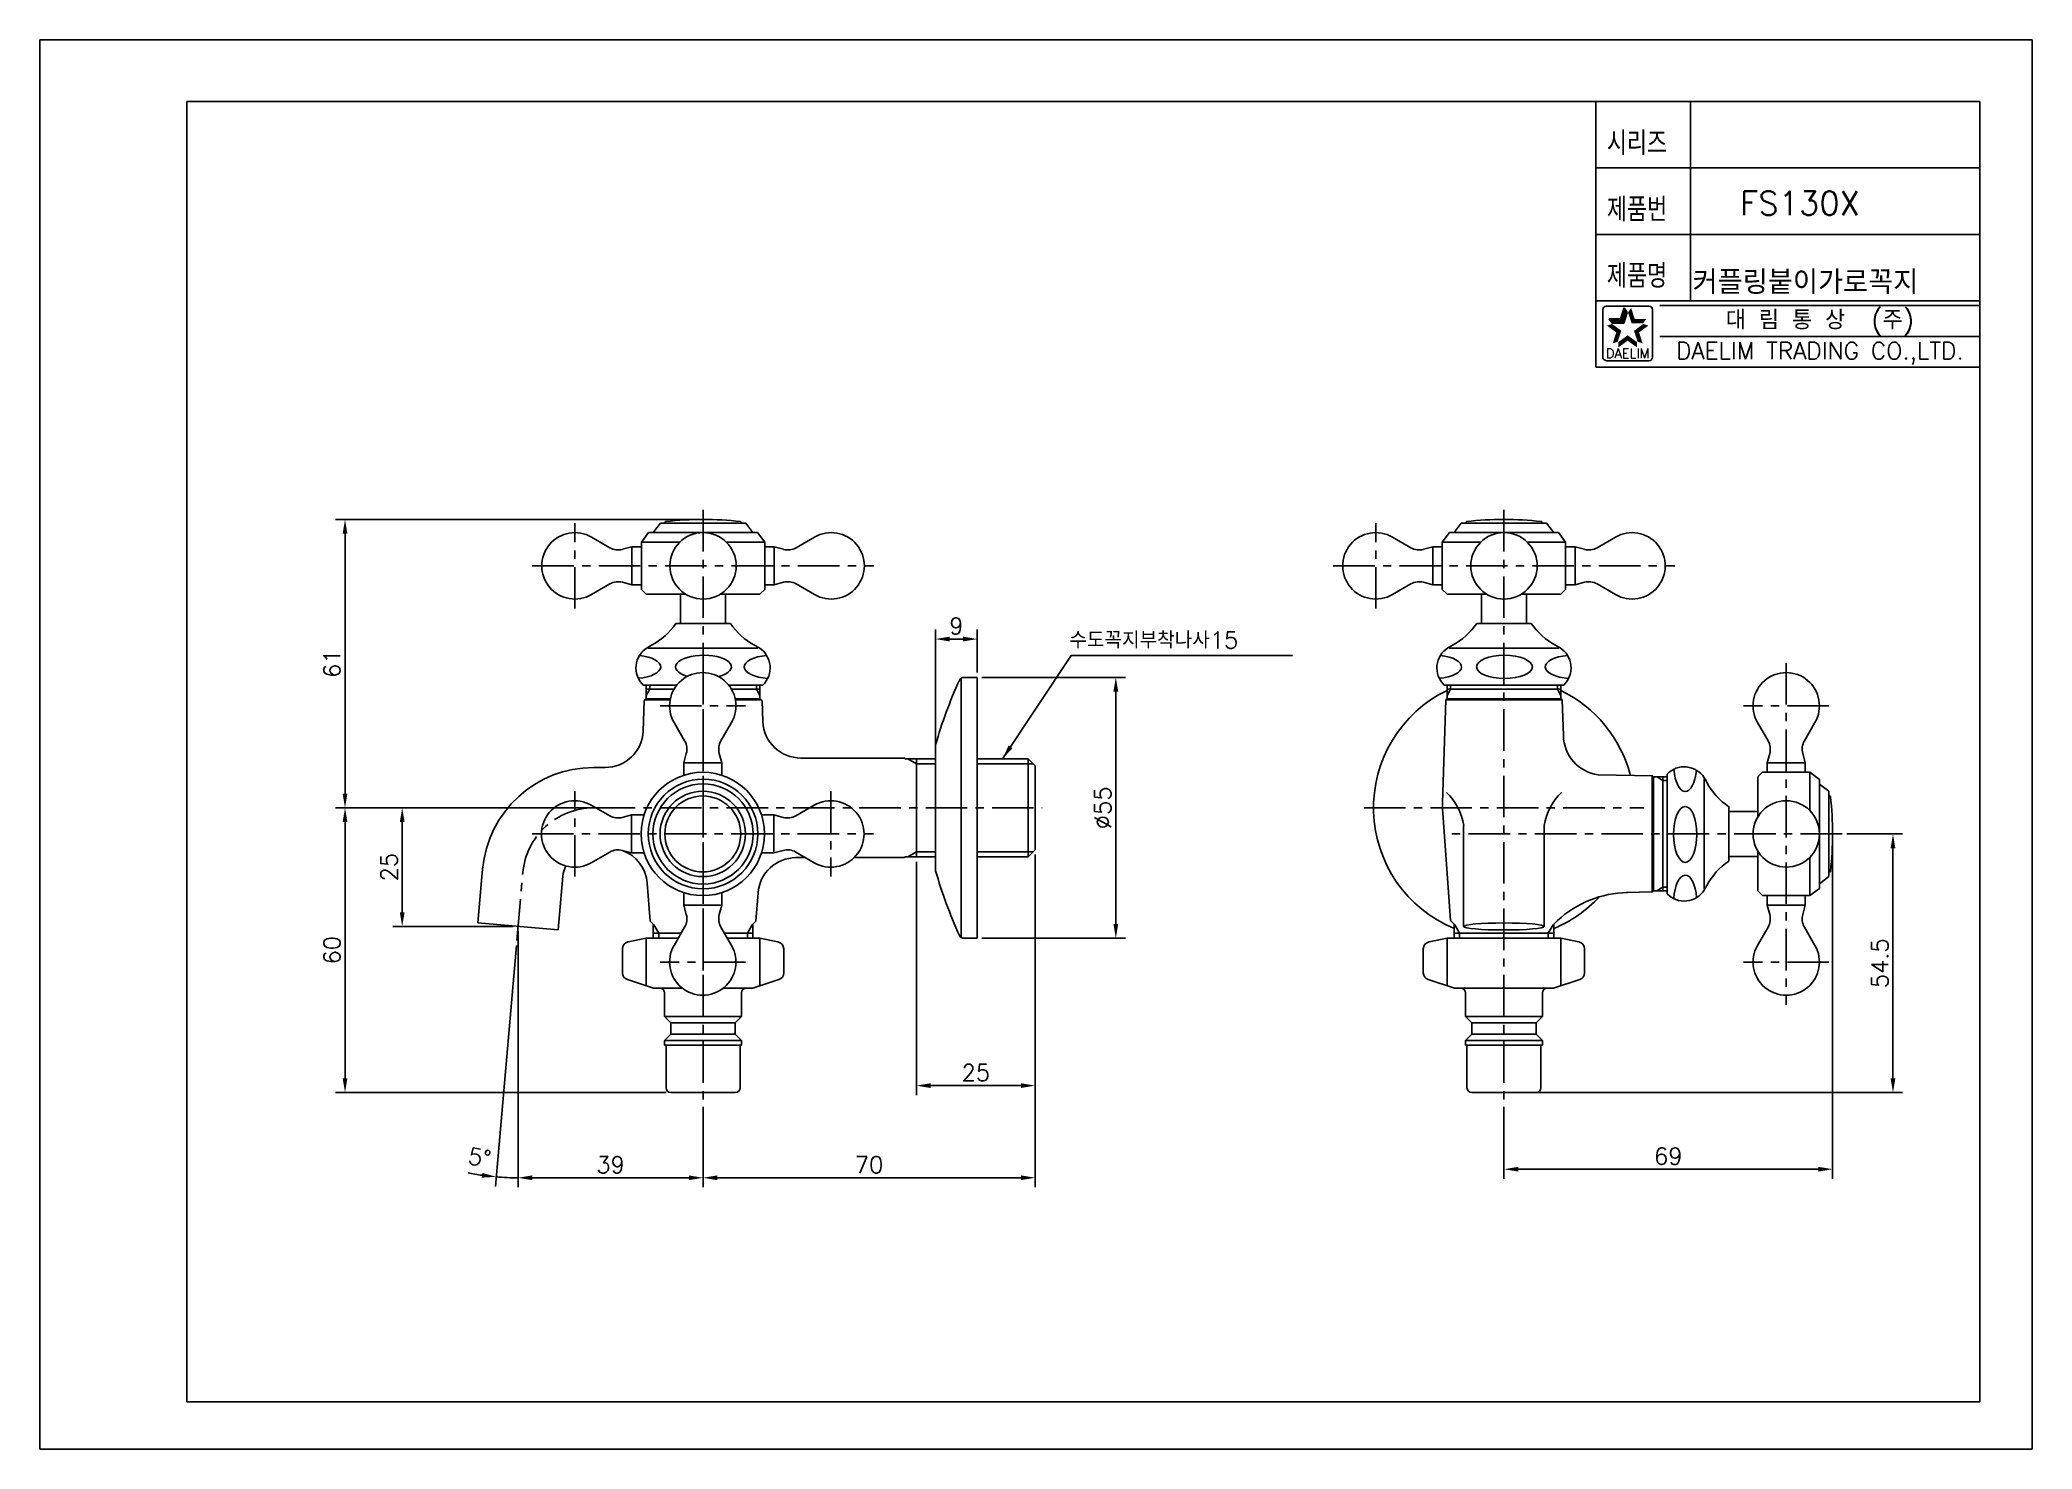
# Model space of a CAD drawing. Extents: x 5784 to 6204, y -9 to 288.
import ezdxf
from ezdxf.enums import TextEntityAlignment as Align

# ---------------------------------------------------------------- set-up
doc = ezdxf.new("R2010")
doc.units = 0
doc.header["$LTSCALE"] = 7
doc.header["$MEASUREMENT"] = 0
doc.linetypes.add('CENTER', pattern=[2, 1.25, -0.25, 0.25, -0.25])
doc.layers.get('0').update_dxf_attribs({"color": 2, "linetype": 'CONTINUOUS'})
for name, color, linetype in [('CL', 1, 'CENTER'), ('D', 2, 'CONTINUOUS'), ('DIM', 2, 'CONTINUOUS'), ('DWG', 7, 'CONTINUOUS'), ('TXT', 4, 'CONTINUOUS')]:
    doc.layers.add(name, color=color, linetype=linetype)
doc.styles.add('GHS', font='ROMANS', dxfattribs={"bigfont": 'GHS'})
doc.styles.add('ROMANS', font='romans')
doc.dimstyles.get("Standard").update_dxf_attribs({"dimtxt": 0.18, "dimasz": 0.18, "dimexe": 0.18, "dimexo": 0.0625, "dimgap": 0.09, "dimtad": 0, "dimtih": 1, "dimtoh": 1, "dimdec": 4, "dimzin": 0, "dimdsep": 46, "dimtxsty": 'Standard', "dimcen": 0.09, "dimadec": 0, "dimazin": 0, "dimtfac": 1, "dimtdec": 4, "dimtofl": 0, "dimtmove": 0, "dimatfit": 3, "dimfxl": 0, "dimtolj": 1, "dimtzin": 0, "dimarcsym": 0})

# ---------------------------------------------------------------- blocks, each defined once
blk = doc.blocks.new('BORDER')
for p, q in [((1, 1), (0, 1)), ((0, 1), (0, 0)), ((1, 0), (1, 1)), ((0, 0), (1, 0))]:
    blk.add_line(p, q)

msp = doc.modelspace()

# ---------------------------------------------------------------- linework, layer by layer
at = {"color": 7}
for p, q in [((6111.57, 275.22), (6111.57, 219.22)), ((6131.57, 275.22), (6131.57, 233.22)), ((6111.57, 261.22), (6192.57, 261.22)), ((6111.57, 247.22), (6192.57, 247.22)), ((6111.57, 233.22), (6192.57, 233.22)), ((6111.57, 219.22), (6192.57, 219.22))]:
    msp.add_line(p, q, dxfattribs=at)
at = {"color": 2, "linetype": 'Continuous'}
for p, q in [((6113.04, 221.35), (6113.04, 231.35)), ((6113.79, 232.1), (6122.79, 232.1)), ((6123.54, 231.35), (6123.54, 221.35)), ((6125.07, 232.22), (6192.57, 232.22)), ((6125.07, 225.72), (6192.57, 225.72)), ((6122.79, 220.6), (6114.04, 220.6))]:
    msp.add_line(p, q, dxfattribs=at)
at = {"color": 2}
for p, q in [((6116.81, 229.4), (6117.55, 231.71)), ((6118.22, 230.79), (6117.55, 231.71)), ((6114.38, 229.4), (6116.81, 229.4)), ((6115.05, 228.49), (6114.38, 229.4)), ((6115.05, 228.49), (6117.47, 228.49)), ((6117.47, 228.49), (6118.22, 230.79))]:
    msp.add_line(p, q, dxfattribs=at)
for p, q in [((5922.38, 187.15), (5845.9, 187.15)), ((5847.9, 129.37), (5847.9, 184.15)), ((5972.36, 137.72), (5972.36, 163.94)), ((5981.18, 154.87), (5981.18, 163.94)), ((5978.18, 161.94), (5975.36, 161.94)), ((5982.18, 153.87), (6012.4, 153.87)), ((6010.4, 150.87), (6010.4, 101.87)), ((6125.72, 132.12), (6126.6, 132.12)), ((5899.32, 126.37), (5845.9, 126.37)), ((5898.79, 126.37), (5845.9, 126.37)), ((5899.79, 126.37), (5857.95, 126.37)), ((5847.9, 123.37), (5847.9, 69.37)), ((5859.95, 123.37), (5859.95, 104.37)), ((6161.5, 119.87), (6161.5, 48.21)), ((6164.5, 120.87), (6176.23, 120.87)), ((6174.23, 117.87), (6174.23, 69.37)), ((5968.38, 115.02), (5968.38, 65.83)), ((5993.38, 116.52), (5993.38, 46.41)), ((6125.72, 109.62), (6126.6, 109.62)), ((5883.38, 101.37), (5857.95, 101.37)), ((5993.38, 101.01), (5993.38, 65.83)), ((5884.04, 97.39), (5879.59, 46.6)), ((5884.38, 100.37), (5884.38, 46.41)), ((5982.18, 98.87), (6012.4, 98.87)), ((6082.87, 99.98), (6082.87, 98.87)), ((6101.57, 99.98), (6101.57, 98.87)), ((5971.38, 67.83), (5990.38, 67.83)), ((5915.58, 66.37), (5845.9, 66.37)), ((5923.38, 63.37), (5923.38, 46.41)), ((5923.38, 63.37), (5923.38, 46.41)), ((6092.22, 63.37), (6092.22, 48.21)), ((6096.62, 66.37), (6176.23, 66.37)), ((5887.38, 48.41), (5920.38, 48.41)), ((5926.38, 48.41), (5990.38, 48.41)), ((6095.22, 50.21), (6158.5, 50.21))]:
    msp.add_line(p, q)
at = {"color": 2, "linetype": 'Continuous'}
for centre, radius, start, end in [((6113.79, 231.35), 0.75, 90, 180), ((6122.79, 231.35), 0.75, 0, 90), ((6113.92, 221.48), 0.884, 188.1301, 278.1301), ((6122.79, 221.35), 0.75, 270, 0)]:
    msp.add_arc(centre, radius, start, end, dxfattribs=at)
for start, end in [(258.5101, 261.7551), (265, 270)]:
    msp.add_arc((5884.38, 101.37), 52.98, start, end)
at = {"color": 2}
for points in [[(6116.81, 229.4), (6117.47, 228.49), (6117.55, 231.71), (6118.22, 230.79)], [(6119.03, 231.71), (6118.37, 230.79), (6119.78, 229.4), (6119.12, 228.49)], [(6115.89, 226.57), (6116.96, 226.92), (6113.92, 228), (6115, 228.35)], [(6114.38, 229.4), (6115.05, 228.49), (6116.81, 229.4), (6117.47, 228.49)], [(6115.14, 224.26), (6116.21, 224.61), (6115.89, 226.57), (6116.96, 226.92)], [(6119.78, 229.4), (6119.12, 228.49), (6122.21, 229.4), (6121.54, 228.49)], [(6122.66, 228), (6121.59, 228.35), (6120.7, 226.57), (6119.63, 226.92)], [(6120.7, 226.57), (6119.63, 226.92), (6121.45, 224.26), (6120.38, 224.61)], [(6118.29, 224.82), (6118.29, 225.95), (6116.33, 223.4), (6116.33, 224.53)], [(6120.26, 223.4), (6120.26, 224.53), (6118.29, 224.82), (6118.29, 225.95)]]:
    msp.add_solid(points, dxfattribs=at)
for points in [[(5847.4, 184.15), (5848.4, 184.15), (5847.9, 187.15)], [(5975.36, 162.44), (5975.36, 161.44), (5972.36, 161.94)], [(5978.18, 162.44), (5978.18, 161.44), (5981.18, 161.94)], [(6009.9, 150.87), (6010.9, 150.87), (6010.4, 153.87)], [(5847.4, 129.37), (5848.4, 129.37), (5847.9, 126.37)], [(5847.4, 123.37), (5848.4, 123.37), (5847.9, 126.37)], [(5859.45, 123.37), (5860.45, 123.37), (5859.95, 126.37)], [(6173.73, 117.87), (6174.73, 117.87), (6174.23, 120.87)], [(5859.45, 104.37), (5860.45, 104.37), (5859.95, 101.37)], [(6009.9, 101.87), (6010.9, 101.87), (6010.4, 98.87)], [(5847.4, 69.37), (5848.4, 69.37), (5847.9, 66.37)], [(5971.38, 68.33), (5971.38, 67.33), (5968.38, 67.83)], [(5990.38, 68.33), (5990.38, 67.33), (5993.38, 67.83)], [(6173.73, 69.37), (6174.73, 69.37), (6174.23, 66.37)], [(6095.22, 50.71), (6095.22, 49.71), (6092.22, 50.21)], [(6158.5, 50.71), (6158.5, 49.71), (6161.5, 50.21)], [(5876.84, 49.44), (5876.73, 48.44), (5879.77, 48.6)], [(5887.38, 48.91), (5887.38, 47.91), (5884.38, 48.41)], [(5920.38, 48.91), (5920.38, 47.91), (5923.38, 48.41)], [(5926.38, 48.91), (5926.38, 47.91), (5923.38, 48.41)], [(5990.38, 48.91), (5990.38, 47.91), (5993.38, 48.41)]]:
    msp.add_solid(points)
at = {"layer": 'CL', "linetype": 'CENTER'}
for p, q in [((5923.38, 189.15), (5923.38, 64.37)), ((5900.32, 126.37), (5994.88, 126.37)), ((6062.72, 126.37), (6121.72, 126.37)), ((5884.12, 98.38), (5885.37, 112.68))]:
    msp.add_line(p, q, dxfattribs=at)
at = {"layer": 'CL'}
for p, q in [((6092.22, 189.15), (6092.22, 64.37)), ((5896.38, 168.37), (5896.38, 186.37)), ((6065.22, 168.37), (6065.22, 186.37)), ((5887.38, 177.37), (5959.38, 177.37)), ((6056.22, 177.37), (6128.22, 177.37)), ((5923.38, 156.87), (5923.38, 84.87)), ((6151.72, 156.87), (6151.72, 84.87)), ((5914.32, 147.87), (5932.32, 147.87)), ((6160.72, 147.87), (6142.72, 147.87)), ((5896.32, 111.87), (5896.32, 129.87)), ((5950.32, 129.87), (5950.32, 111.87)), ((5887.32, 120.87), (5959.32, 120.87)), ((6163.5, 120.87), (6079.77, 120.87)), ((5932.32, 93.87), (5914.32, 93.87)), ((6160.72, 93.87), (6142.72, 93.87))]:
    msp.add_line(p, q, dxfattribs=at)
at = {"layer": 'CL', "linetype": 'CENTER'}
msp.add_arc((5900.32, 111.37), 15, 90, 175, dxfattribs=at)
at = {"layer": 'D', "color": 7}
for p, q in [((5914.38, 186.37), (5912.88, 184.37)), ((5914.38, 186.37), (5932.38, 186.37)), ((5915.38, 186.54), (5915.38, 186.37)), ((5931.38, 186.54), (5931.38, 186.37)), ((5932.38, 186.37), (5933.88, 184.37)), ((6083.22, 186.37), (6081.72, 184.37)), ((6083.22, 186.37), (6101.22, 186.37)), ((6084.22, 186.54), (6084.22, 186.37)), ((6100.22, 186.54), (6100.22, 186.37)), ((6101.22, 186.37), (6102.72, 184.37)), ((5899.88, 183.43), (5903.76, 181.19)), ((5906.42, 180.85), (5908.38, 181.37)), ((5908.38, 181.37), (5910.38, 181.37)), ((5908.38, 181.37), (5908.38, 177.37)), ((5911.88, 184.37), (5910.38, 182.37)), ((5910.38, 182.37), (5918.48, 182.37)), ((5910.38, 172.37), (5910.38, 182.37)), ((5911.88, 184.37), (5934.88, 184.37)), ((5928.28, 182.37), (5936.38, 182.37)), ((5934.88, 184.37), (5936.38, 182.37)), ((5936.38, 172.37), (5936.38, 182.37)), ((5938.38, 181.37), (5936.38, 181.37)), ((5938.38, 181.37), (5938.38, 177.37)), ((5940.35, 180.85), (5938.38, 181.37)), ((5946.88, 183.43), (5943.01, 181.19)), ((6068.72, 183.43), (6072.6, 181.19)), ((6075.26, 180.85), (6077.22, 181.37)), ((6077.22, 181.37), (6077.22, 177.37)), ((6077.22, 181.37), (6079.22, 181.37)), ((6080.72, 184.37), (6079.22, 182.37)), ((6079.22, 182.37), (6087.32, 182.37)), ((6079.22, 172.37), (6079.22, 182.37)), ((6080.72, 184.37), (6103.72, 184.37)), ((6097.12, 182.37), (6105.22, 182.37)), ((6103.72, 184.37), (6105.22, 182.37)), ((6105.22, 172.37), (6105.22, 182.37)), ((6107.22, 181.37), (6105.22, 181.37)), ((6109.19, 180.85), (6107.22, 181.37)), ((6107.22, 181.37), (6107.22, 177.37)), ((6115.72, 183.43), (6111.84, 181.19)), ((5908.38, 173.37), (5908.38, 177.37)), ((5938.38, 173.37), (5938.38, 177.37)), ((6077.22, 173.37), (6077.22, 177.37)), ((6107.22, 173.37), (6107.22, 177.37)), ((5899.88, 171.31), (5903.76, 173.55)), ((5906.42, 173.9), (5908.38, 173.37)), ((5908.38, 173.37), (5910.38, 173.37)), ((5911.38, 171.37), (5910.38, 172.37)), ((5935.38, 171.37), (5936.38, 172.37)), ((5938.38, 173.37), (5936.38, 173.37)), ((5940.35, 173.9), (5938.38, 173.37)), ((5946.88, 171.31), (5943.01, 173.55)), ((6068.72, 171.31), (6072.6, 173.55)), ((6075.26, 173.9), (6077.22, 173.37)), ((6077.22, 173.37), (6079.22, 173.37)), ((6080.22, 171.37), (6079.22, 172.37)), ((6104.22, 171.37), (6105.22, 172.37)), ((6107.22, 173.37), (6105.22, 173.37)), ((6109.19, 173.9), (6107.22, 173.37)), ((6115.72, 171.31), (6111.84, 173.55)), ((5911.38, 171.37), (5919.78, 171.37)), ((5918.63, 165.25), (5918.63, 171.37)), ((5926.99, 171.37), (5935.38, 171.37)), ((5928.13, 165.25), (5928.13, 171.37)), ((6080.22, 171.37), (6088.62, 171.37)), ((6087.47, 165.25), (6087.47, 171.37)), ((6095.83, 171.37), (6104.22, 171.37)), ((6096.97, 165.25), (6096.97, 171.37)), ((5977.78, 99.03), (5977.78, 153.71)), ((5978.33, 153.87), (5981.18, 153.87)), ((5981.18, 98.87), (5981.18, 153.87)), ((5917.26, 144.37), (5919.5, 140.49)), ((5929.38, 144.37), (5927.14, 140.49)), ((6145.66, 144.37), (6147.9, 140.49)), ((6157.78, 144.37), (6155.55, 140.49)), ((5972.36, 139.35), (5972.36, 113.4)), ((5919.85, 137.84), (5919.32, 135.87)), ((5919.32, 135.87), (5919.32, 133.24)), ((5919.32, 135.87), (5923.32, 135.87)), ((5927.32, 135.87), (5923.32, 135.87)), ((5926.79, 137.84), (5927.32, 135.87)), ((5927.32, 135.87), (5927.32, 133.24)), ((5965.79, 136.87), (5966.05, 136.72)), ((6148.25, 137.84), (6147.72, 135.87)), ((6147.72, 135.87), (6151.72, 135.87)), ((6147.72, 135.87), (6147.72, 133.87)), ((6155.72, 135.87), (6151.72, 135.87)), ((6155.2, 137.84), (6155.72, 135.87)), ((6155.72, 135.87), (6155.72, 133.87)), ((6145.72, 132.87), (6146.72, 133.87)), ((6145.72, 132.87), (6145.72, 124.48)), ((6146.72, 133.87), (6156.72, 133.87)), ((6158.72, 132.37), (6156.72, 133.87)), ((6156.72, 133.87), (6156.72, 125.77)), ((6158.72, 132.37), (6158.72, 109.37)), ((6160.72, 129.87), (6158.72, 131.37)), ((5899.82, 126.93), (5903.7, 124.69)), ((5946.82, 126.93), (5942.94, 124.69)), ((6160.72, 129.87), (6160.72, 111.87)), ((6160.89, 128.87), (6160.72, 128.87)), ((5906.35, 124.35), (5908.32, 124.87)), ((5908.32, 124.87), (5910.95, 124.87)), ((5908.32, 124.87), (5908.32, 120.87)), ((5938.32, 124.87), (5935.69, 124.87)), ((5940.29, 124.35), (5938.32, 124.87)), ((5938.32, 124.87), (5938.32, 120.87)), ((6139.6, 125.62), (6145.72, 125.62)), ((5908.32, 116.87), (5908.32, 120.87)), ((5938.32, 116.87), (5938.32, 120.87)), ((5899.82, 114.81), (5903.7, 117.05)), ((5906.35, 117.4), (5908.32, 116.87)), ((5908.32, 116.87), (5910.95, 116.87)), ((5938.32, 116.87), (5935.69, 116.87)), ((5940.29, 117.4), (5938.32, 116.87)), ((5946.82, 114.81), (5942.94, 117.05)), ((5965.79, 115.87), (5966.05, 116.02)), ((6139.6, 116.12), (6145.72, 116.12)), ((6145.72, 117.27), (6145.72, 108.87)), ((6156.72, 115.97), (6156.72, 107.87)), ((6158.72, 109.37), (6156.72, 107.87)), ((6160.72, 111.87), (6158.72, 110.37)), ((6160.89, 112.87), (6160.72, 112.87)), ((5919.32, 105.87), (5919.32, 108.5)), ((5919.85, 103.91), (5919.32, 105.87)), ((5919.32, 105.87), (5923.32, 105.87)), ((5927.32, 105.87), (5923.32, 105.87)), ((5926.79, 103.91), (5927.32, 105.87)), ((5927.32, 105.87), (5927.32, 108.5)), ((6145.72, 108.87), (6146.72, 107.87)), ((6146.72, 107.87), (6156.72, 107.87)), ((6147.72, 105.87), (6147.72, 107.87)), ((6147.72, 105.87), (6151.72, 105.87)), ((6148.25, 103.91), (6147.72, 105.87)), ((6155.72, 105.87), (6151.72, 105.87)), ((6155.2, 103.91), (6155.72, 105.87)), ((6155.72, 105.87), (6155.72, 107.87)), ((5912.88, 98.87), (5912.88, 101.86)), ((5917.26, 97.37), (5919.5, 101.25)), ((5929.38, 97.37), (5927.14, 101.25)), ((5933.88, 98.87), (5933.88, 101.86)), ((6081.72, 98.87), (6081.72, 101.86)), ((6102.72, 98.87), (6102.72, 101.86)), ((6145.66, 97.37), (6147.9, 101.25)), ((6157.78, 97.37), (6155.55, 101.25)), ((5978.33, 98.87), (5981.18, 98.87))]:
    msp.add_line(p, q, dxfattribs=at)
at = {"layer": 'D'}
for p, q in [((5912.13, 151.37), (5911.38, 150.07)), ((5912.13, 152.25), (5912.13, 151.37)), ((5934.63, 152.25), (5934.63, 151.37)), ((5934.63, 151.37), (5935.38, 150.07)), ((6080.97, 151.37), (6080.22, 150.07)), ((6080.97, 152.25), (6080.97, 151.37)), ((6103.47, 152.25), (6103.47, 151.37)), ((6103.47, 151.37), (6104.22, 150.07)), ((5916.48, 149.37), (5911.38, 149.37)), ((5935.38, 149.37), (5930.16, 149.37)), ((6104.22, 149.37), (6080.22, 149.37)), ((5966.57, 136.72), (5968.38, 135.67)), ((5972.36, 135.67), (5968.38, 135.67)), ((5992.93, 135.67), (5981.18, 135.67)), ((6123.72, 108.87), (6123.72, 132.87)), ((6125.72, 132.12), (6124.42, 132.87)), ((6126.6, 132.12), (6125.72, 132.12)), ((5966.57, 116.02), (5968.38, 117.07)), ((5972.36, 117.07), (5968.38, 117.07)), ((5992.93, 117.07), (5981.18, 117.07)), ((6125.72, 109.62), (6124.42, 108.87)), ((6125.72, 109.62), (6124.42, 108.87)), ((6126.6, 109.62), (6125.72, 109.62)), ((5914.03, 99.98), (5913.03, 101.71)), ((5932.73, 99.98), (5933.73, 101.71)), ((6082.87, 99.98), (6081.87, 101.71)), ((6082.87, 99.98), (6081.87, 101.71)), ((6101.57, 99.98), (6102.57, 101.71))]:
    msp.add_line(p, q, dxfattribs=at)
at = {"layer": 'D', "color": 1}
msp.add_line((5993.36, 119.37), (5993.38, 119.39), dxfattribs=at)
at = {"layer": 'D', "color": 2}
for p, q in [((5914.03, 98.87), (5914.03, 99.98)), ((5932.73, 98.87), (5932.73, 99.98))]:
    msp.add_line(p, q, dxfattribs=at)
at = {"layer": 'D', "color": 7}
for centre, radius in [((5923.38, 177.37), 7), ((6092.22, 177.37), 7), ((5923.32, 120.87), 13), ((5923.38, 120.87), 11.56), ((5923.38, 120.87), 10.56), ((5923.32, 120.87), 9), ((5923.32, 120.87), 8), ((6151.72, 120.87), 7)]:
    msp.add_circle(centre, radius, dxfattribs=at)
for centre, radius, start, end in [((5915.53, 186.54), 0.15, 96.6933, 180), ((5923.38, 119.65), 67.5, 83.3067, 96.6933), ((5931.23, 186.54), 0.15, 0, 83.3067), ((6084.37, 186.54), 0.15, 96.6933, 180), ((6092.22, 119.65), 67.5, 83.3067, 96.6933), ((6100.07, 186.54), 0.15, 0, 83.3067), ((5896.38, 177.37), 7, 60, 300), ((5905.51, 184.23), 3.5, 240, 285), ((5941.26, 184.23), 3.5, 255, 300), ((5950.38, 177.37), 7, 240, 120), ((6065.22, 177.37), 7, 60, 300), ((6074.35, 184.23), 3.5, 240, 285), ((6110.09, 184.23), 3.5, 255, 300), ((6119.22, 177.37), 7, 240, 120), ((5905.51, 170.52), 3.5, 75, 120), ((5941.26, 170.52), 3.5, 60, 105), ((6074.35, 170.52), 3.5, 75, 120), ((6110.09, 170.52), 3.5, 60, 105), ((5914.23, 155.87), 5, 122.2333, 226.3699), ((5919.35, 147.75), 14.6, 117.832, 122.2333), ((5927.41, 147.75), 14.6, 57.7667, 62.168), ((5932.53, 155.87), 5, 313.6301, 57.7667), ((6083.07, 155.87), 5, 122.2333, 226.3699), ((6088.19, 147.75), 14.6, 117.832, 122.2333), ((6096.25, 147.75), 14.6, 57.7667, 62.168), ((6101.37, 155.87), 5, 313.6301, 57.7667), ((5923.32, 147.87), 7, 330, 210), ((6068.52, 112.06), 100, 155.652, 163.9974), ((5978.33, 152.87), 1, 90, 155.652), ((6151.72, 147.87), 7, 330, 210), ((5916.47, 138.74), 3.5, 345, 30), ((5930.17, 138.74), 3.5, 150, 195), ((5973.36, 139.35), 1, 163.9974, 180), ((6144.87, 138.74), 3.5, 345, 30), ((6158.58, 138.74), 3.5, 150, 195), ((6130.22, 130.02), 5, 32.2333, 136.3699), ((6122.1, 124.9), 14.6, 27.832, 32.2333), ((5896.32, 120.87), 7, 60, 300), ((5950.32, 120.87), 7, 240, 120), ((6160.89, 128.72), 0.15, 6.6933, 90), ((6094, 120.87), 67.5, 353.3067, 6.6933), ((5905.45, 127.73), 3.5, 240, 285), ((5941.19, 127.73), 3.5, 255, 300), ((5905.45, 114.02), 3.5, 75, 120), ((5941.19, 114.02), 3.5, 60, 105), ((5973.36, 113.4), 1, 180, 196.0026), ((6068.52, 140.69), 100, 196.0026, 204.348), ((6122.1, 116.84), 14.6, 327.7667, 332.168), ((6160.89, 113.02), 0.15, 270, 353.3067), ((6130.22, 111.72), 5, 223.6301, 327.7667), ((5916.47, 103), 3.5, 330, 15), ((5930.17, 103), 3.5, 165, 210), ((6144.87, 103), 3.5, 330, 15), ((6158.58, 103), 3.5, 165, 210), ((5923.32, 93.87), 7, 150, 30), ((5978.33, 99.87), 1, 204.348, 270), ((6151.72, 93.87), 7, 150, 30)]:
    msp.add_arc(centre, radius, start, end, dxfattribs=at)
at = {"layer": 'DWG'}
for p, q in [((5917.63, 165.25), (5929.13, 165.25)), ((6086.47, 165.25), (6097.97, 165.25)), ((5911.81, 160.05), (5934.96, 160.05)), ((6080.65, 160.05), (6103.8, 160.05)), ((5910.78, 152.25), (5917.86, 152.25)), ((5911.38, 152.25), (5911.38, 149.37)), ((5917.26, 151.37), (5911.38, 151.37)), ((5928.78, 152.25), (5935.98, 152.25)), ((5935.38, 151.37), (5929.38, 151.37)), ((5935.38, 152.25), (5935.38, 149.37)), ((6079.62, 152.25), (6104.82, 152.25)), ((6080.22, 152.25), (6080.22, 149.37)), ((6104.22, 151.37), (6080.22, 151.37)), ((6104.22, 152.25), (6104.22, 149.37)), ((5910.74, 142.55), (5910.99, 148.98)), ((5911.38, 149.37), (5910.99, 148.98)), ((5911.38, 149.37), (5911.11, 149.1)), ((5916.43, 149.1), (5911.11, 149.1)), ((5935.66, 149.1), (5930.21, 149.1)), ((5935.38, 149.37), (5935.82, 148.94)), ((5935.38, 149.37), (5935.66, 149.1)), ((5936, 144.54), (5935.82, 148.94)), ((6079.95, 149.1), (6079.26, 127.42)), ((6080.22, 149.37), (6079.95, 149.1)), ((6104.5, 149.1), (6079.95, 149.1)), ((6104.22, 149.37), (6104.5, 149.1)), ((6104.5, 149.1), (6104.75, 141.6)), ((5900.32, 134.87), (5902.74, 134.87)), ((5943.99, 136.87), (5965.79, 136.87)), ((5966.05, 136.72), (5972.36, 136.72)), ((5968.38, 136.72), (5968.38, 116.02)), ((5981.18, 136.72), (5991.88, 136.72)), ((5991.88, 136.72), (5991.88, 116.02)), ((5991.88, 136.72), (5993.38, 135.22)), ((5993.38, 126.37), (5993.38, 135.22)), ((6123.51, 133.09), (6112.05, 133.36)), ((6123.45, 108.6), (6123.45, 133.15)), ((6123.72, 132.87), (6123.51, 133.09)), ((6126.6, 132.87), (6123.72, 132.87)), ((6125.72, 108.87), (6125.72, 132.87)), ((6126.6, 108.27), (6126.6, 133.47)), ((6126.6, 133.47), (6126.6, 108.27)), ((6134.4, 132.45), (6134.4, 109.3)), ((5993.38, 126.37), (5993.38, 117.52)), ((6139.6, 126.62), (6139.6, 115.12)), ((6080.97, 102.61), (6079.3, 125.32)), ((6083.72, 122.66), (6083.72, 101.37)), ((6100.72, 122.66), (6100.72, 101.37)), ((5875.92, 102.11), (5876.91, 113.42)), ((5942.97, 115.87), (5944.98, 115.87)), ((5955.22, 115.87), (5965.79, 115.87)), ((5966.05, 116.02), (5972.36, 116.02)), ((5981.18, 116.02), (5991.88, 116.02)), ((5993.38, 117.52), (5991.88, 116.02)), ((5892.85, 100.63), (5893.84, 111.94)), ((6123.51, 108.66), (6118.04, 108.52)), ((6123.72, 108.87), (6123.51, 108.66)), ((6126.6, 108.87), (6123.72, 108.87)), ((5875.92, 102.11), (5892.85, 100.63)), ((5913.03, 101.71), (5912.24, 102.5)), ((5933.73, 101.71), (5934.52, 102.5)), ((6081.87, 101.71), (6080.97, 102.61)), ((6102.57, 101.71), (6103.48, 102.61)), ((5906.38, 96.66), (5906.38, 91.59)), ((5911.38, 98.87), (5907.6, 98.14)), ((5911.38, 98.87), (5911.38, 88.87)), ((5911.38, 98.87), (5918.12, 98.87)), ((5912.53, 98.87), (5912.88, 98.87)), ((5912.88, 99.98), (5918.76, 99.98)), ((5927.88, 99.98), (5933.88, 99.98)), ((5928.52, 98.87), (5935.38, 98.87)), ((5935.38, 98.87), (5935.38, 88.87)), ((5935.38, 98.87), (5939.17, 98.14)), ((5940.38, 96.66), (5940.38, 91.59)), ((6075.22, 96.66), (6075.22, 91.59)), ((6080.22, 98.87), (6076.44, 98.14)), ((6080.22, 98.87), (6104.22, 98.87)), ((6080.22, 98.87), (6080.22, 88.87)), ((6081.37, 98.87), (6081.72, 98.87)), ((6081.72, 99.98), (6102.72, 99.98)), ((6104.22, 98.87), (6104.22, 88.87)), ((6104.22, 98.87), (6108.01, 98.14)), ((6109.22, 96.66), (6109.22, 91.59)), ((5912.92, 88.37), (5907.42, 90.16)), ((5912.92, 88.37), (5914.28, 88.37)), ((5912.92, 88.37), (5918.99, 88.37)), ((5927.65, 88.37), (5933.84, 88.37)), ((5933.84, 88.37), (5932.48, 88.37)), ((5933.84, 88.37), (5939.35, 90.16)), ((6081.76, 88.37), (6076.26, 90.16)), ((6081.76, 88.37), (6102.68, 88.37)), ((6081.76, 88.37), (6083.12, 88.37)), ((6102.68, 88.37), (6101.32, 88.37)), ((6102.68, 88.37), (6108.19, 90.16)), ((5915.28, 87.37), (5915.28, 82.37)), ((5931.48, 87.37), (5931.48, 82.37)), ((6084.12, 87.37), (6084.12, 82.37)), ((6100.32, 87.37), (6100.32, 82.37)), ((5916.58, 81.07), (5915.28, 82.37)), ((5915.28, 82.37), (5931.48, 82.37)), ((5916.58, 81.07), (5916.58, 78.67)), ((5916.58, 81.07), (5930.18, 81.07)), ((5930.18, 81.07), (5931.48, 82.37)), ((5930.18, 81.07), (5930.18, 78.67)), ((6084.12, 82.37), (6100.32, 82.37)), ((6085.42, 81.07), (6084.12, 82.37)), ((6085.42, 81.07), (6099.02, 81.07)), ((6085.42, 81.07), (6085.42, 78.67)), ((6099.02, 81.07), (6100.32, 82.37)), ((6099.02, 81.07), (6099.02, 78.67)), ((5915.28, 77.37), (5916.58, 78.67)), ((5915.28, 77.37), (5915.28, 76.37)), ((5915.28, 77.37), (5931.48, 77.37)), ((5915.28, 76.37), (5915.58, 76.37)), ((5915.28, 76.37), (5931.48, 76.37)), ((5915.58, 76.37), (5915.58, 67.37)), ((5916.58, 78.67), (5930.18, 78.67)), ((5931.48, 77.37), (5930.18, 78.67)), ((5931.18, 76.37), (5931.18, 67.37)), ((5931.48, 76.37), (5931.18, 76.37)), ((5931.48, 77.37), (5931.48, 76.37)), ((6084.12, 77.37), (6085.42, 78.67)), ((6084.12, 77.37), (6100.32, 77.37)), ((6084.12, 77.37), (6084.12, 76.37)), ((6084.12, 76.37), (6100.32, 76.37)), ((6084.12, 76.37), (6084.42, 76.37)), ((6084.42, 76.37), (6084.42, 67.37)), ((6085.42, 78.67), (6099.02, 78.67)), ((6100.32, 77.37), (6099.02, 78.67)), ((6100.02, 76.37), (6100.02, 67.37)), ((6100.32, 76.37), (6100.02, 76.37)), ((6100.32, 77.37), (6100.32, 76.37)), ((5916.58, 66.37), (5923.38, 66.37)), ((5930.18, 66.37), (5923.38, 66.37)), ((6085.42, 66.37), (6092.22, 66.37)), ((6099.02, 66.37), (6092.22, 66.37))]:
    msp.add_line(p, q, dxfattribs=at)
at = {"layer": 'DWG', "linetype": 'Continuous'}
for p, q in [((5912.24, 102.5), (5911.62, 110.49)), ((5934.52, 102.5), (5934.99, 108.49))]:
    msp.add_line(p, q, dxfattribs=at)
at = {"layer": 'DWG', "color": 7}
for centre, start, end in [((5906, 173.04), 297.832, 326.1902), ((5940.77, 173.04), 213.8098, 242.168), ((6074.84, 173.04), 297.832, 326.1902), ((6109.61, 173.04), 213.8098, 242.168), ((6147.39, 138.25), 207.832, 236.1902), ((6147.39, 103.49), 123.8098, 152.168)]:
    msp.add_arc(centre, 14, start, end, dxfattribs=at)
at = {"layer": 'DWG'}
for centre, radius, start, end in [((6092.22, 126.37), 27.5, 115.8721, 247.5536), ((6092.22, 126.37), 27.5, 14.3667, 64.1279), ((5943.99, 144.87), 8, 182.3436, 270), ((5902.74, 142.87), 8, 270, 357.7193), ((6113.2, 141.73), 8.45, 180.833, 262.1999), ((5900.32, 111.37), 23.5, 90, 175), ((6099.25, 126.79), 20, 178.1748, 184.2054), ((6071.88, 120.86), 11.98, 8.6276, 46.8035), ((6112.56, 120.86), 11.98, 133.1965, 171.3724), ((5900.32, 111.37), 6.5, 154.8773, 175), ((5903.65, 109.87), 8, 4.4567, 70.1368), ((6092.22, 126.37), 27.5, 292.4464, 317.0001), ((5907.88, 96.66), 1.5, 101, 180), ((5938.88, 96.66), 1.5, 0, 79), ((6076.72, 96.66), 1.5, 101, 180), ((6107.72, 96.66), 1.5, 0, 79), ((5907.88, 91.59), 1.5, 180, 252), ((5914.28, 87.37), 1, 0, 90), ((5932.48, 87.37), 1, 90, 180), ((5938.88, 91.59), 1.5, 288, 360), ((6076.72, 91.59), 1.5, 180, 252), ((6083.12, 87.37), 1, 0, 90), ((6101.32, 87.37), 1, 90, 180), ((6107.72, 91.59), 1.5, 288, 360), ((5916.58, 67.37), 1, 180, 270), ((5930.18, 67.37), 1, 270, 0), ((6085.42, 67.37), 1, 180, 270), ((6099.02, 67.37), 1, 270, 0)]:
    msp.add_arc(centre, radius, start, end, dxfattribs=at)
at = {"layer": 'DWG', "linetype": 'Continuous'}
for centre, radius, start, end in [((5942.97, 107.87), 8, 90, 175.5433), ((6118.66, 86.08), 22.45, 91.0073, 132.5572)]:
    msp.add_arc(centre, radius, start, end, dxfattribs=at)
at = {"layer": 'DWG', "color": 7}
for centre, major_axis, start_param, end_param in [((5908.57, 156.08), (-5.89, 0), 1.77077, 4.474542), ((5923.48, 156.08), (-5.89, 0), 2.142245, 7.238408), ((5937.96, 156.08), (-5.89, 0), 4.910537, 7.694129), ((6077.41, 156.08), (-5.89, 0), 1.77077, 4.474542), ((6106.8, 156.08), (-5.89, 0), 4.910537, 7.694129), ((6130.43, 135.69), (0, 5.89), 1.77077, 4.474542), ((6130.43, 106.3), (0, 5.89), 4.910537, 7.694129)]:
    msp.add_ellipse(centre, major_axis=major_axis, ratio=0.416553, start_param=start_param, end_param=end_param, dxfattribs=at)
for centre, major_axis in [((6092.32, 156.08), (-5.89, 0)), ((6130.43, 120.77), (0, 5.89))]:
    msp.add_ellipse(centre, major_axis=major_axis, ratio=0.416553, dxfattribs=at)
at = {"layer": 'DWG'}
msp.add_ellipse((6092.22, 101.37), major_axis=(-8.5, 0), ratio=0.087156, dxfattribs=at)
at = {"layer": 'TXT'}
for p, q in [((5814.57, 275.22), (6192.57, 275.22)), ((5814.57, 1.22), (5814.57, 275.22)), ((6192.57, 275.22), (6192.57, 1.22)), ((6192.57, 1.22), (5814.57, 1.22))]:
    msp.add_line(p, q, dxfattribs=at)

# ---------------------------------------------------------------- block references
at = {"xscale": 420, "yscale": 297, "zscale": 420}
msp.add_blockref('BORDER', (5783.57, -8.78), dxfattribs=at)

# ---------------------------------------------------------------- texts
at = {"color": 7, "style": 'GHS'}
msp.add_text('FS130X', height=5, dxfattribs=at).set_placement((6154.63, 253.8), align=Align.MIDDLE)
at = {"style": 'GHS'}
msp.add_text('커플링붙이가로꼭지', height=5, dxfattribs=at).set_placement((6131.97, 234.63))
at = {"color": 7, "linetype": 'Continuous'}
for s, height, style, p in [('대 림 통 상  (주)', 4, 'GHS', (6158.83, 228.91)), ('DAELIM TRADING CO.,LTD.', 3.6, 'ROMANS', (6158.83, 222.15))]:
    msp.add_text(s, height=height, dxfattribs=dict(at, style=style)).set_placement(p, align=Align.MIDDLE)
at = {"color": 2, "linetype": 'Continuous', "style": 'ROMANS'}
msp.add_text('DAELIM', height=2, dxfattribs=at).set_placement((6118.29, 221.15), align=Align.CENTER)
at = {"char_height": 3.5, "attachment_point": 5, "style": 'GHS'}
for s, insert in [('\\A1;9', (5976.77, 164.69)), ('\\A1;25', (5980.88, 70.58)), ('\\A1;69', (6126.86, 52.96)), ('\\A1;39', (5903.88, 51.16)), ('\\A1;70', (5958.38, 51.16))]:
    msp.add_mtext(s, dxfattribs=dict(at, insert=insert))
for s, insert, rotation in [('\\A1;61', (5845.15, 156.76), 90), ('\\A1;%%C55', (6007.65, 126.37), 90), ('\\A1;25', (5857.2, 113.87), 90), ('\\A1;60', (5845.15, 96.37), 90), ('\\A1;54.5', (6171.48, 93.62), 90), ('\\A1;5%%D', (5876.29, 52.7), 350.5576)]:
    msp.add_mtext(s, dxfattribs=dict(at, insert=insert, rotation=rotation))
at = {"layer": 'D', "style": 'GHS'}
msp.add_text('수도꼭지부착나사15', height=3.5, dxfattribs=at).set_placement((6000.59, 159.97))
at = {"layer": 'DIM', "style": 'GHS', "width": 0.8}
for s, p in [('시리즈', (6113.91, 263.95)), ('제품번', (6113.91, 249.95)), ('제품명', (6113.91, 235.95))]:
    msp.add_text(s, height=5, dxfattribs=at).set_placement(p)

# ---------------------------------------------------------------- leaders
at = {"layer": 'DIM'}
msp.add_leader([(5986.53, 136.72), (6000.98, 158.49), (6047.62, 158.49)], dimstyle='Standard', override={"dimtxt": 3.5, "dimasz": 3, "dimexe": 2, "dimexo": 1, "dimgap": 1, "dimtih": 0, "dimtoh": 0, "dimtxsty": 'GHS', "dimcen": -0.9, "dimtix": 1, "dimtofl": 1, "dimtmove": 2}, dxfattribs=at)

doc.saveas('drawing.dxf')
